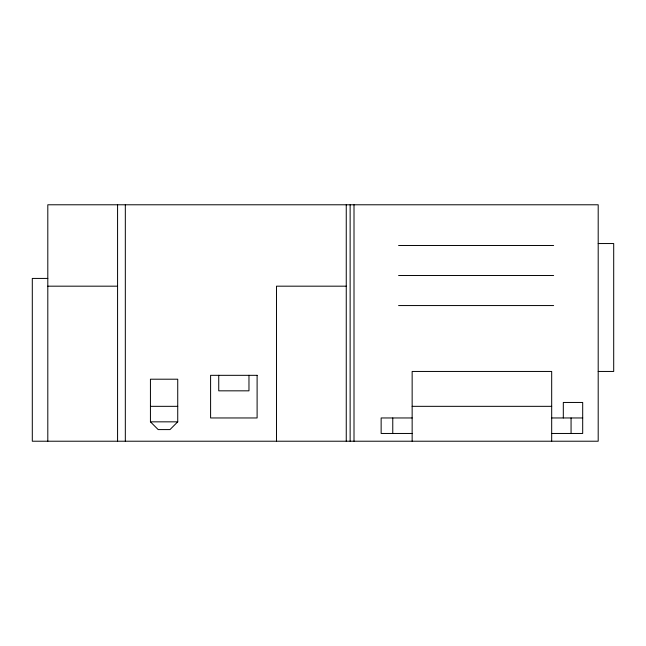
<?xml version="1.0" encoding="UTF-8"?>
<svg xmlns="http://www.w3.org/2000/svg" width="646" height="646" viewBox="0 0 646 646"><rect width="100%" height="100%" fill="white"/><g stroke="black" fill="none" stroke-linecap="round" stroke-linejoin="round"><path stroke-width="0.97" d="M177.731 421.838L169.979 429.59L158.189 429.59L150.437 421.838L150.437 379.202L177.731 379.202L177.731 421.838L150.437 421.838M598.196 243.542L613.7 243.542L613.7 371.45L598.196 371.45M398.582 245.48L553.622 245.48M398.582 275.519L553.622 275.519M47.804 278.426L32.3 278.426L32.3 441.218L598.196 441.218L598.196 204.782L47.804 204.782L47.804 441.218M47.804 286.178L117.572 286.178M346.256 286.178L276.488 286.178L276.488 441.218M398.582 305.558L553.622 305.558M150.437 406.334L177.731 406.334M412.148 406.334L551.684 406.334M412.148 417.962L381.14 417.962L381.14 433.466L412.148 433.466M551.684 417.962L582.692 417.962M551.684 433.466L582.692 433.466L582.692 402.458L563.312 402.458L563.312 417.962M571.064 417.962L571.064 433.466M551.684 441.218L551.684 371.45L412.148 371.45L412.148 441.218M392.768 417.962L392.768 433.466M354.008 204.782L354.008 441.218M350.132 204.782L350.132 441.218M346.256 204.782L346.256 441.218M248.968 375.326L248.968 390.83L218.736 390.83L218.736 375.326M125.324 204.782L125.324 441.218M117.572 204.782L117.572 441.218M257.108 375.326L210.596 375.326L210.596 417.962L257.108 417.962L257.108 375.326"/></g></svg>
